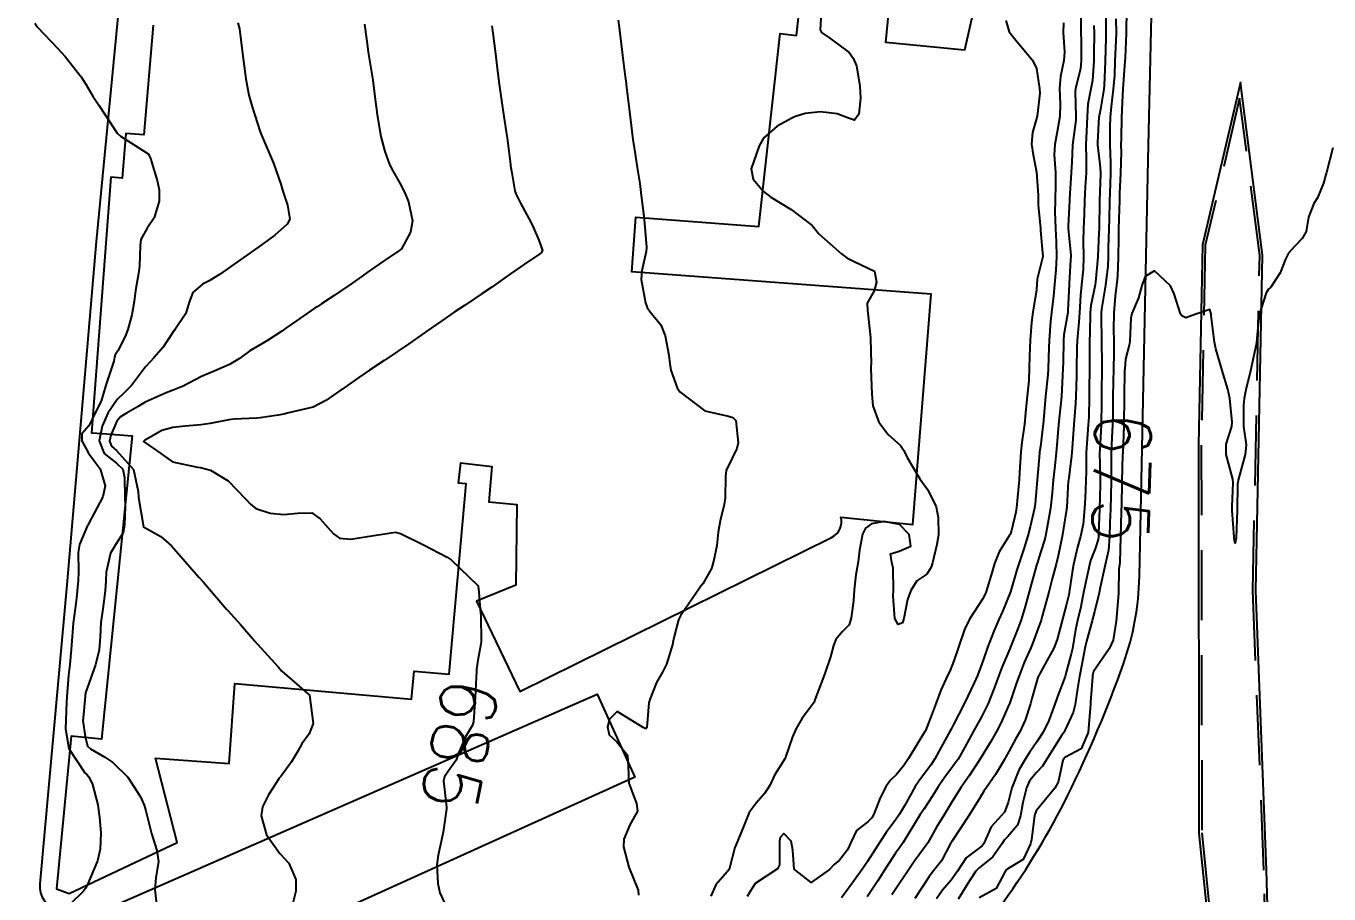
# Model space of a CAD drawing. Header units: metres. Extents: x 298520 to 308411, y 7433745 to 7450750.
# Drawn here: x 300244.7 to 300337.8, y 7445284 to 7445346 of the extents above; entities that cross this region are included whole.
import ezdxf
from ezdxf.enums import TextEntityAlignment as Align

# ---------------------------------------------------------------- set-up
doc = ezdxf.new("R2010")
doc.units = ezdxf.units.M
doc.header["$LTSCALE"] = 10
doc.linetypes.add('DASHED', pattern=[0.75, 0.5, -0.25])
for name, color, linetype in [('Canteiro', 45, 'DASHED'), ('Cotas', 45, 'Continuous'), ('Curvas de Nivel 1m', 11, 'Continuous'), ('Curvas de Nivel 5m', 15, 'Continuous'), ('Edificações', 30, 'Continuous'), ('Vias Primárias', 230, 'Continuous')]:
    doc.layers.add(name, color=color, linetype=linetype)
doc.styles.add('Style-STANDARD', font='STANDARD.shx')

msp = doc.modelspace()

# ---------------------------------------------------------------- linework, layer by layer
at = {"layer": 'Canteiro'}
msp.add_lwpolyline([(300330.301, 7445272.956), (300333.284, 7445278.982), (300333.103, 7445285.678), (300332.324, 7445305.66), (300332.81, 7445329.607), (300331.378, 7445340.839), (300328.916, 7445330.338), (300328.636, 7445316.041), (300328.671, 7445288.335), (300330.239, 7445273.115)], close=True, dxfattribs=at)
at = {"layer": 'Curvas de Nivel 1m', "flags": 128}
for points, elevation in [([(300301.513, 7445347.73), (300301.393, 7445345.732), (300301.49, 7445345.548), (300302.084, 7445345.124), (300303.469, 7445344.117), (300303.767, 7445343.707), (300304.007, 7445343.155), (300304.247, 7445341.702), (300304.289, 7445340.847), (300304.156, 7445339.703), (300303.856, 7445339.265), (300303.418, 7445339.405), (300302.612, 7445339.718), (300301.424, 7445339.872), (300300.344, 7445339.746), (300299.644, 7445339.532), (300299.418, 7445339.449), (300298.331, 7445338.849), (300297.397, 7445338.042), (300297.297, 7445337.879), (300297.244, 7445337.782), (300297.039, 7445337.434), (300296.47, 7445335.794), (300296.628, 7445335.053), (300297.357, 7445334.165), (300297.884, 7445333.775), (300299.34, 7445332.89), (300300.828, 7445331.737), (300301.057, 7445331.471), (300301.317, 7445331.144), (300302.931, 7445329.714), (300303.299, 7445329.426), (300303.837, 7445329.163), (300305.285, 7445328.488), (300305.434, 7445327.688), (300305.267, 7445327.078), (300304.757, 7445326.196), (300304.784, 7445325.695), (300304.985, 7445323.943), (300304.994, 7445323.692), (300305.04, 7445321.857), (300305.035, 7445321.692), (300305.026, 7445321.517), (300305.092, 7445319.691), (300305.17, 7445318.856), (300305.605, 7445317.683), (300306.269, 7445316.798), (300307.136, 7445316.012), (300307.386, 7445315.657), (300307.629, 7445315.154), (300308.536, 7445313.646), (300309.101, 7445312.86), (300309.69, 7445311.634), (300309.842, 7445310.865), (300309.861, 7445309.632), (300309.748, 7445308.938), (300309.425, 7445307.636), (300309.33, 7445307.337), (300309.025, 7445306.838), (300308.312, 7445306.355), (300307.894, 7445305.651), (300307.644, 7445305.016), (300307.384, 7445303.656), (300307.29, 7445303.355), (300306.986, 7445303.223), (300306.746, 7445303.664), (300306.626, 7445305.283), (300306.637, 7445305.666), (300306.624, 7445307.261), (300306.532, 7445307.668), (300306.431, 7445308.281), (300307.045, 7445308.464), (300307.871, 7445308.831), (300307.763, 7445309.653), (300307.07, 7445310.374), (300305.978, 7445310.583), (300305.07, 7445310.434), (300304.64, 7445310.121), (300304.438, 7445309.696), (300304.212, 7445308.532), (300304.117, 7445307.699), (300303.956, 7445306.768), (300303.828, 7445305.702), (300303.775, 7445304.933), (300303.63, 7445303.704), (300303.474, 7445303.217), (300302.978, 7445302.696), (300302.522, 7445302.165), (300302.368, 7445301.719), (300302.154, 7445300.921), (300301.732, 7445299.728), (300301.023, 7445297.838), (300300.995, 7445297.739), (300300.979, 7445297.683), (300300.921, 7445297.603), (300300.108, 7445296.545), (300299.663, 7445295.752), (300299.429, 7445295.213), (300298.929, 7445293.759), (300298.916, 7445293.716), (300298.871, 7445293.639), (300298.152, 7445292.468), (300297.836, 7445291.77), (300297.445, 7445291.165), (300296.83, 7445290.45), (300296.33, 7445289.787), (300295.987, 7445288.965), (300295.52, 7445287.799), (300295.313, 7445287.287), (300294.93, 7445285.808), (300294.886, 7445285.695), (300294.77, 7445285.563), (300293.945, 7445284.635), (300293.603, 7445283.822)], 683), ([(300321.813, 7445347.496), (300321.821, 7445345.82), (300321.827, 7445345.495), (300321.816, 7445345.167), (300321.768, 7445343.495), (300321.7, 7445341.75), (300321.675, 7445341.497), (300321.429, 7445340.065), (300321.338, 7445339.587), (300321.325, 7445339.501), (300321.222, 7445337.675), (300321.228, 7445337.502), (300321.379, 7445336.093), (300321.434, 7445335.56), (300321.437, 7445335.499), (300321.433, 7445335.439), (300321.367, 7445333.5), (300321.332, 7445331.508), (300321.32, 7445331.221), (300321.242, 7445329.562), (300321.241, 7445329.501), (300321.076, 7445327.702), (300321.043, 7445327.502), (300320.738, 7445326.025), (300320.693, 7445325.506), (300320.677, 7445324.06), (300320.66, 7445323.506), (300320.644, 7445322.07), (300320.647, 7445321.506), (300320.635, 7445320.059), (300320.629, 7445319.506), (300320.598, 7445318.069), (300320.563, 7445317.506), (300320.452, 7445316.194), (300320.422, 7445315.507), (300320.412, 7445314.215), (300320.388, 7445313.507), (300320.338, 7445312.264), (300320.299, 7445311.508), (300320.19, 7445310.391), (300320.012, 7445309.511), (300319.803, 7445308.761), (300319.504, 7445307.515), (300319.433, 7445307.112), (300319.193, 7445305.518), (300319.167, 7445305.362), (300319.004, 7445304.676), (300318.707, 7445303.524), (300318.349, 7445302.152), (300318.099, 7445301.533), (300317.071, 7445299.675), (300317.001, 7445299.549), (300316.985, 7445299.506), (300316.94, 7445299.372), (300316.534, 7445297.939), (300316.423, 7445297.555), (300316.06, 7445296.4), (300315.663, 7445295.562), (300315.377, 7445295.076), (300314.879, 7445294.15), (300314.677, 7445293.77), (300314.567, 7445293.573), (300313.927, 7445292.509), (300313.285, 7445291.586), (300313.106, 7445291.322), (300312.836, 7445290.87), (300312.051, 7445289.602), (300310.804, 7445287.727), (300310.761, 7445287.663), (300310.741, 7445287.621), (300310.065, 7445286.346), (300309.512, 7445285.633), (300309.181, 7445285.223), (300308.762, 7445284.552), (300308.163, 7445283.649)], 678), ([(300323.282, 7445347.244), (300323.267, 7445345.473), (300323.186, 7445343.755), (300323.175, 7445343.474), (300323.159, 7445343.174), (300323.031, 7445341.476), (300322.998, 7445341.036), (300322.933, 7445339.477), (300322.901, 7445337.977), (300322.898, 7445337.477), (300322.904, 7445336.993), (300322.866, 7445335.478), (300322.804, 7445334.026), (300322.783, 7445333.478), (300322.769, 7445332.911), (300322.724, 7445331.479), (300322.71, 7445330.872), (300322.688, 7445329.479), (300322.644, 7445328.118), (300322.581, 7445327.48), (300322.479, 7445326.696), (300322.39, 7445325.483), (300322.374, 7445324.344), (300322.381, 7445323.483), (300322.379, 7445322.647), (300322.353, 7445321.483), (300322.335, 7445320.624), (300322.317, 7445319.483), (300322.307, 7445318.341), (300322.285, 7445317.483), (300322.246, 7445316.586), (300322.209, 7445315.484), (300322.204, 7445314.564), (300322.188, 7445313.484), (300322.165, 7445312.416), (300322.145, 7445311.484), (300322.108, 7445310.519), (300322.077, 7445309.485), (300321.996, 7445308.538), (300321.767, 7445307.489), (300321.409, 7445305.886), (300321.331, 7445305.495), (300320.999, 7445304.145), (300320.872, 7445303.623), (300320.842, 7445303.502), (300320.433, 7445302.044), (300320.319, 7445301.506), (300320.097, 7445300.363), (300319.932, 7445299.51), (300319.796, 7445298.646), (300319.623, 7445297.513), (300319.479, 7445296.942), (300318.894, 7445295.661), (300318.814, 7445295.521), (300318.679, 7445295.312), (300317.562, 7445293.54), (300317.299, 7445293.111), (300316.859, 7445292.654), (300316.355, 7445292.05), (300316.147, 7445291.557), (300315.891, 7445290.501), (300315.717, 7445289.561), (300315.497, 7445288.882), (300314.808, 7445288.073), (300314.559, 7445287.818), (300314.412, 7445287.574), (300313.743, 7445286.626), (300312.777, 7445285.842), (300312.639, 7445285.728), (300312.535, 7445285.594), (300312.08, 7445284.914), (300311.272, 7445283.612)], 676), ([(300245.286, 7445346.198), (300245.488, 7445345.907), (300246.923, 7445344.385), (300247.465, 7445343.825), (300248.605, 7445342.363), (300248.926, 7445341.845), (300249.429, 7445340.992), (300249.857, 7445340.346), (300250.708, 7445339.039), (300251.162, 7445338.332), (300251.4, 7445338.119), (300251.871, 7445337.85), (300253.381, 7445336.861), (300253.572, 7445336.504), (300253.633, 7445336.306), (300254.027, 7445334.967), (300254.164, 7445334.298), (300254.164, 7445333.475), (300253.813, 7445332.303), (300253.315, 7445331.562), (300252.87, 7445330.751), (300252.819, 7445330.315), (300252.763, 7445328.84), (300252.696, 7445328.316), (300252.49, 7445327.092), (300252.384, 7445326.319), (300252.212, 7445325.352), (300251.932, 7445324.323), (300251.733, 7445323.818), (300251.21, 7445322.798), (300251.027, 7445322.511), (300250.987, 7445322.333), (300250.925, 7445322.059), (300250.364, 7445320.342), (300250.021, 7445319.197), (300249.611, 7445318.353), (300249.468, 7445318.045), (300249.149, 7445317.424), (300248.654, 7445316.852), (300248.644, 7445316.365), (300249.124, 7445315.473), (300249.6, 7445314.835), (300249.967, 7445314.347), (300250.303, 7445313.133), (300250.144, 7445312.344), (300249.127, 7445310.423), (300249.093, 7445310.36), (300249.062, 7445310.301), (300248.476, 7445308.938), (300248.385, 7445308.367), (300248.397, 7445306.991), (300248.378, 7445306.366), (300248.264, 7445305.104), (300248.17, 7445304.368), (300248.026, 7445303.326), (300247.951, 7445302.37), (300247.891, 7445301.438), (300247.783, 7445300.372), (300247.697, 7445299.61), (300247.593, 7445298.373), (300247.551, 7445297.736), (300247.505, 7445296.374), (300247.484, 7445295.777), (300247.711, 7445294.372), (300248.856, 7445292.633), (300249, 7445292.503), (300249.154, 7445292.355), (300249.399, 7445291.797), (300249.785, 7445290.346), (300249.915, 7445289.444), (300249.995, 7445288.342), (300249.96, 7445287.168), (300249.756, 7445286.345), (300249.057, 7445284.657), (300248.901, 7445284.358), (300248.751, 7445284.154), (300247.841, 7445283.27)], 688), ([(300259.805, 7445346.227), (300259.909, 7445345.806), (300260.11, 7445344.224), (300260.2, 7445343.484), (300260.368, 7445342.221), (300260.582, 7445341.068), (300260.817, 7445340.216), (300261.396, 7445338.448), (300261.485, 7445338.209), (300261.561, 7445338.039), (300262.348, 7445336.2), (300262.856, 7445334.697), (300263.015, 7445334.193), (300263.338, 7445333.188), (300263.499, 7445332.187), (300263.319, 7445331.839), (300262.447, 7445331.063), (300261.303, 7445330.21), (300259.289, 7445328.815), (300258.95, 7445328.58), (300258.476, 7445328.248), (300257.745, 7445327.786), (300257.272, 7445327.544), (300256.575, 7445326.955), (300256.322, 7445326.269), (300256.068, 7445325.449), (300255.291, 7445324.279), (300255.262, 7445324.25), (300255.232, 7445324.212), (300254.452, 7445323.054), (300253.808, 7445322.301), (300253.196, 7445321.634), (300252.197, 7445320.32), (300251.702, 7445319.801), (300251.173, 7445319.308), (300250.505, 7445318.34), (300250.09, 7445317.405), (300249.897, 7445316.349), (300250.243, 7445315.462), (300251.117, 7445314.768), (300251.567, 7445314.325), (300251.701, 7445313.726), (300251.727, 7445312.324), (300251.741, 7445311.659), (300251.702, 7445310.324), (300251.61, 7445309.772), (300251.049, 7445308.925), (300250.697, 7445308.335), (300250.397, 7445306.964), (300250.353, 7445306.34), (300250.311, 7445305.645), (300250.144, 7445304.343), (300250.016, 7445303.377), (300249.952, 7445302.345), (300249.882, 7445301.423), (300249.628, 7445300.35), (300248.923, 7445298.416), (300248.912, 7445298.371), (300248.732, 7445296.525), (300248.729, 7445296.362), (300248.882, 7445295.221), (300249.057, 7445294.54), (300249.258, 7445294.354), (300250.28, 7445293.752), (300250.863, 7445293.365), (300251.944, 7445292.319), (300252.832, 7445290.914), (300253.094, 7445290.307), (300253.208, 7445289.917), (300253.613, 7445288.302), (300254.006, 7445287.076), (300254.129, 7445286.296), (300253.938, 7445285.122), (300253.871, 7445284.299), (300254.017, 7445283.021)], 687), ([(300268.856, 7445346.126), (300269.057, 7445344.544), (300269.115, 7445344.124), (300269.443, 7445342.12), (300269.664, 7445340.356), (300269.695, 7445340.116), (300269.733, 7445339.8), (300270.013, 7445338.111), (300270.306, 7445337.03), (300270.639, 7445336.101), (300270.882, 7445335.611), (300271.36, 7445334.781), (300271.718, 7445334.086), (300271.982, 7445333.445), (300272.285, 7445332.08), (300272.135, 7445331.262), (300271.477, 7445330.088), (300271.386, 7445330.005), (300271.301, 7445329.945), (300270.206, 7445329.19), (300269.279, 7445328.552), (300269.024, 7445328.376), (300268.67, 7445328.126), (300267.857, 7445327.552), (300267.268, 7445327.146), (300266.668, 7445326.74), (300265.777, 7445326.155), (300265.465, 7445325.943), (300265.249, 7445325.802), (300263.984, 7445324.922), (300263.235, 7445324.407), (300263.109, 7445324.317), (300262.928, 7445324.193), (300261.911, 7445323.515), (300261.217, 7445323.124), (300260.652, 7445322.778), (300259.916, 7445322.229), (300259.199, 7445321.802), (300258.112, 7445321.333), (300257.19, 7445320.946), (300255.876, 7445320.273), (300255.18, 7445319.967), (300254.683, 7445319.793), (300253.171, 7445319.113), (300252.673, 7445318.81), (300251.832, 7445318.323), (300251.407, 7445318.08), (300251.154, 7445317.758), (300250.708, 7445316.768), (300250.627, 7445316.338), (300250.769, 7445315.975), (300251.126, 7445315.658), (300252.341, 7445314.318), (300252.672, 7445312.731), (300252.687, 7445312.314), (300253.02, 7445310.354), (300253.025, 7445310.31), (300253.062, 7445310.209), (300254.282, 7445309.519), (300255.049, 7445308.854), (300255.552, 7445308.275), (300257.018, 7445306.624), (300257.342, 7445306.257), (300258.994, 7445304.331), (300259.039, 7445304.285), (300259.076, 7445304.239), (300259.994, 7445303.236), (300260.858, 7445302.212), (300260.907, 7445302.155), (300260.962, 7445302.092), (300262.665, 7445300.193), (300262.94, 7445299.901), (300264.923, 7445298.17), (300265.179, 7445296.166), (300264.885, 7445295.428), (300264.355, 7445294.699), (300264.079, 7445294.178), (300263.622, 7445293.425), (300262.855, 7445292.379), (300262.779, 7445292.266), (300262.724, 7445292.191), (300261.975, 7445291.06), (300261.551, 7445290.203), (300261.463, 7445289.557), (300261.834, 7445288.2), (300262.783, 7445286.858), (300263.446, 7445286.183), (300263.932, 7445285.008), (300263.937, 7445284.178), (300263.699, 7445283.225)], 686), ([(300286.973, 7445346.43), (300287.038, 7445345.905), (300287.266, 7445344.112), (300287.29, 7445343.902), (300287.453, 7445342.567), (300287.532, 7445341.899), (300287.547, 7445341.794), (300287.783, 7445339.896), (300287.837, 7445339.476), (300288.03, 7445337.894), (300288.135, 7445337.143), (300288.331, 7445335.89), (300288.509, 7445334.741), (300288.625, 7445333.887), (300288.806, 7445332.41), (300288.85, 7445331.885), (300289.001, 7445330.188), (300288.979, 7445329.883), (300288.655, 7445328.514), (300288.618, 7445327.887), (300288.925, 7445326.215), (300289.033, 7445325.882), (300289.25, 7445325.584), (300290.016, 7445324.644), (300290.327, 7445323.864), (300290.602, 7445322.47), (300290.669, 7445321.858), (300290.74, 7445321.399), (300291.186, 7445320.143), (300291.368, 7445319.848), (300293.163, 7445318.502), (300294.858, 7445318.112), (300295.156, 7445318.017), (300295.368, 7445317.807), (300295.55, 7445316.217), (300295.451, 7445315.805), (300295.126, 7445315.108), (300294.692, 7445314.239), (300294.633, 7445313.815), (300294.625, 7445312.28), (300294.552, 7445311.815), (300294.255, 7445310.635), (300294.127, 7445309.819), (300294.01, 7445308.864), (300293.818, 7445307.822), (300293.628, 7445307.23), (300293.018, 7445306.141), (300292.886, 7445305.961), (300292.791, 7445305.833), (300292.298, 7445305.133), (300291.423, 7445303.854), (300291.284, 7445303.56), (300290.971, 7445302.382), (300290.887, 7445301.937), (300290.877, 7445301.861), (300290.423, 7445300.39), (300290.156, 7445299.868), (300289.713, 7445299.094), (300289.225, 7445297.877), (300289.17, 7445297.626), (300289.01, 7445295.879), (300288.971, 7445295.8), (300288.892, 7445295.791), (300288.758, 7445295.881), (300286.91, 7445297.009), (300286.34, 7445296.469), (300286.218, 7445295.91), (300286.322, 7445295.343), (300286.882, 7445294.842), (300287.631, 7445293.892), (300287.678, 7445293.074), (300287.722, 7445291.891), (300288.278, 7445290.436), (300288.359, 7445289.885), (300287.8, 7445288.903), (300287.37, 7445287.894), (300287.349, 7445287.34), (300287.723, 7445285.89), (300288.403, 7445284.237), (300288.422, 7445283.883)], 684), ([(300314.68, 7445346.4), (300314.919, 7445345.576), (300315.482, 7445344.871), (300316.587, 7445343.553), (300316.865, 7445342.957), (300317.088, 7445341.545), (300317.101, 7445341.207), (300316.904, 7445339.548), (300316.573, 7445338.385), (300316.503, 7445337.553), (300316.621, 7445336.787), (300316.864, 7445335.548), (300316.976, 7445333.918), (300316.973, 7445333.546), (300316.984, 7445333.19), (300317.14, 7445331.543), (300317.156, 7445331.377), (300317.303, 7445329.54), (300316.913, 7445327.911), (300316.895, 7445327.546), (300316.863, 7445327.14), (300316.597, 7445325.55), (300316.508, 7445324.814), (300316.41, 7445323.552), (300316.356, 7445322.413), (300316.342, 7445321.553), (300316.308, 7445320.667), (300316.194, 7445319.555), (300316.098, 7445318.627), (300315.993, 7445317.557), (300315.819, 7445316.239), (300315.742, 7445315.561), (300315.657, 7445314.1), (300315.62, 7445313.565), (300315.581, 7445313.09), (300315.436, 7445311.566), (300315.383, 7445311.264), (300315.067, 7445309.945), (300314.971, 7445309.664), (300314.913, 7445309.571), (300314.197, 7445308.427), (300313.873, 7445307.582), (300313.677, 7445306.933), (300313.261, 7445305.588), (300313.195, 7445305.404), (300313.007, 7445305.035), (300312.079, 7445303.604), (300311.709, 7445302.882), (300311.284, 7445301.615), (300310.953, 7445300.624), (300310.664, 7445299.904), (300310.528, 7445299.624), (300310.022, 7445298.539), (300309.703, 7445297.632), (300309.489, 7445297.059), (300308.924, 7445295.64), (300308.917, 7445295.616), (300308.892, 7445295.576), (300307.721, 7445293.657), (300307.378, 7445293.149), (300306.856, 7445292.513), (300306.429, 7445292.095), (300306.123, 7445291.677), (300305.681, 7445290.835), (300305.237, 7445289.686), (300305.097, 7445289.41), (300304.817, 7445289.125), (300303.992, 7445288.517), (300303.621, 7445287.702), (300303.365, 7445287.134), (300302.783, 7445286.386), (300302.406, 7445286.088), (300302.069, 7445285.721), (300300.763, 7445284.781), (300299.539, 7445285.752), (300299.44, 7445287.107), (300299.341, 7445287.755), (300298.808, 7445288.289), (300298.552, 7445288.016), (300298.509, 7445287.763), (300298.497, 7445286.043), (300298.35, 7445285.766), (300296.762, 7445284.717), (300296.391, 7445284.159), (300296.191, 7445283.796)], 682), ([(300318.789, 7445346.238), (300318.771, 7445345.527), (300318.854, 7445344.144), (300318.821, 7445343.526), (300318.578, 7445342.402), (300318.509, 7445341.529), (300318.554, 7445340.407), (300318.526, 7445339.529), (300318.368, 7445338.571), (300318.163, 7445337.532), (300318.135, 7445336.783), (300318.219, 7445335.532), (300318.227, 7445334.664), (300318.193, 7445333.532), (300318.179, 7445332.687), (300318.213, 7445331.531), (300318.268, 7445330.576), (300318.288, 7445329.53), (300318.241, 7445328.578), (300318.156, 7445327.531), (300318.087, 7445326.709), (300317.941, 7445325.533), (300317.865, 7445324.912), (300317.759, 7445323.535), (300317.74, 7445323.02), (300317.698, 7445321.535), (300317.665, 7445321.069), (300317.504, 7445319.537), (300317.474, 7445319.242), (300317.334, 7445317.538), (300317.315, 7445317.374), (300317.137, 7445315.946), (300317.08, 7445315.541), (300317.078, 7445315.486), (300316.915, 7445313.552), (300316.772, 7445311.869), (300316.725, 7445311.554), (300316.413, 7445310.213), (300316.243, 7445309.558), (300315.966, 7445308.644), (300315.596, 7445307.564), (300315.463, 7445307.131), (300315.013, 7445305.57), (300314.424, 7445304.15), (300314.17, 7445303.578), (300313.814, 7445302.748), (300313.358, 7445301.586), (300313.254, 7445301.293), (300312.951, 7445300.43), (300312.635, 7445299.595), (300312.404, 7445299.064), (300311.714, 7445297.608), (300310.899, 7445296.025), (300310.759, 7445295.757), (300310.684, 7445295.622), (300310.053, 7445294.456), (300309.602, 7445293.633), (300309.315, 7445293.187), (300308.857, 7445292.57), (300308.452, 7445292.043), (300308.201, 7445291.65), (300307.442, 7445290.274), (300307.083, 7445289.666), (300306.819, 7445289.285), (300306.13, 7445288.357), (300305.678, 7445287.681), (300305.34, 7445287.139), (300304.782, 7445286.289), (300304.539, 7445285.93), (300304.372, 7445285.694), (300303.705, 7445284.759), (300302.923, 7445283.708)], 681), ([(300320.966, 7445346.038), (300320.979, 7445345.505), (300320.965, 7445344.011), (300320.956, 7445343.505), (300320.857, 7445342.097), (300320.745, 7445341.507), (300320.535, 7445340.406), (300320.484, 7445339.509), (300320.432, 7445338.486), (300320.385, 7445337.51), (300320.405, 7445336.487), (300320.407, 7445335.51), (300320.351, 7445334.517), (300320.295, 7445333.51), (300320.26, 7445332.584), (300320.214, 7445331.511), (300320.207, 7445330.618), (300320.231, 7445329.511), (300320.202, 7445328.598), (300320.087, 7445327.512), (300320.002, 7445326.776), (300319.924, 7445325.513), (300319.892, 7445324.865), (300319.764, 7445323.515), (300319.736, 7445322.997), (300319.727, 7445321.515), (300319.718, 7445320.995), (300319.681, 7445319.515), (300319.655, 7445319.035), (300319.526, 7445317.516), (300319.496, 7445317.17), (300319.392, 7445315.517), (300319.368, 7445315.281), (300319.137, 7445313.52), (300319.134, 7445313.498), (300319.105, 7445313.02), (300319.019, 7445311.586), (300319.013, 7445311.521), (300319, 7445311.439), (300318.703, 7445309.525), (300318.422, 7445308.149), (300318.256, 7445307.532), (300317.976, 7445306.489), (300317.743, 7445305.539), (300317.265, 7445303.815), (300317.192, 7445303.547), (300317.142, 7445303.396), (300316.984, 7445302.967), (300316.601, 7445301.921), (300316.45, 7445301.555), (300315.991, 7445300.521), (300315.614, 7445299.563), (300315.442, 7445299.059), (300314.927, 7445297.57), (300314.913, 7445297.535), (300314.304, 7445296.171), (300314.004, 7445295.579), (300313.597, 7445294.871), (300312.874, 7445293.695), (300312.809, 7445293.591), (300312.043, 7445292.414), (300311.488, 7445291.61), (300310.833, 7445290.586), (300310.47, 7445289.98), (300310.253, 7445289.626), (300309.709, 7445288.736), (300309.092, 7445287.637), (300308.981, 7445287.458), (300308.796, 7445287.197), (300308.131, 7445286.301), (300307.681, 7445285.656), (300306.759, 7445284.278), (300306.524, 7445283.903)], 679), ([(300322.542, 7445346.523), (300322.544, 7445345.484), (300322.506, 7445344.456), (300322.47, 7445343.485), (300322.428, 7445342.461), (300322.34, 7445341.487), (300322.19, 7445340.248), (300322.135, 7445339.489), (300322.113, 7445338.789), (300322.101, 7445337.489), (300322.151, 7445336.259), (300322.152, 7445335.488), (300322.119, 7445334.732), (300322.076, 7445333.489), (300322.044, 7445332.204), (300322.028, 7445331.489), (300321.989, 7445330.169), (300321.973, 7445329.49), (300321.949, 7445328.834), (300321.803, 7445327.492), (300321.516, 7445325.756), (300321.487, 7445325.496), (300321.485, 7445325.261), (300321.513, 7445323.496), (300321.529, 7445321.818), (300321.527, 7445321.495), (300321.517, 7445319.826), (300321.514, 7445319.495), (300321.511, 7445319.162), (300321.472, 7445317.495), (300321.377, 7445315.738), (300321.371, 7445315.496), (300321.407, 7445313.787), (300321.408, 7445313.496), (300321.402, 7445313.202), (300321.369, 7445311.496), (300321.293, 7445309.724), (300321.286, 7445309.497), (300321.26, 7445309.297), (300321.05, 7445308.64), (300320.73, 7445307.811), (300320.642, 7445307.504), (300320.353, 7445306.173), (300320.225, 7445305.508), (300320.022, 7445304.491), (300319.793, 7445303.512), (300319.648, 7445302.848), (300319.428, 7445301.515), (300319.349, 7445301.126), (300318.944, 7445299.628), (300318.91, 7445299.52), (300318.365, 7445298.085), (300318.166, 7445297.531), (300317.744, 7445296.38), (300317.336, 7445295.543), (300316.886, 7445294.833), (300316.36, 7445294.073), (300316.017, 7445293.559), (300315.596, 7445292.828), (300315.1, 7445291.567), (300315.046, 7445291.362), (300314.832, 7445290.505), (300314.572, 7445289.826), (300314.359, 7445289.575), (300313.633, 7445288.764), (300313.094, 7445287.587), (300312.984, 7445287.404), (300312.798, 7445287.262), (300311.848, 7445286.544), (300311.22, 7445285.613), (300310.766, 7445284.952), (300310.146, 7445284.239), (300309.719, 7445283.63)], 677)]:
    msp.add_lwpolyline(points, dxfattribs=dict(at, elevation=elevation))
at = {"layer": 'Curvas de Nivel 5m', "flags": 128}
for points, elevation in [([(300320.02, 7445347.003), (300320.037, 7445345.515), (300320.042, 7445344.957), (300320.063, 7445343.514), (300320.01, 7445342.962), (300319.645, 7445341.518), (300319.623, 7445341.336), (300319.675, 7445339.517), (300319.663, 7445339.274), (300319.433, 7445337.52), (300319.432, 7445337.48), (300319.381, 7445336.282), (300319.351, 7445335.543), (300319.346, 7445335.52), (300319.217, 7445333.649), (300319.209, 7445333.521), (300319.126, 7445331.721), (300319.134, 7445331.522), (300319.304, 7445329.613), (300319.312, 7445329.52), (300319.3, 7445329.298), (300319.197, 7445327.597), (300319.189, 7445327.521), (300319.106, 7445325.669), (300319.09, 7445325.522), (300318.825, 7445323.928), (300318.787, 7445323.524), (300318.762, 7445321.972), (300318.749, 7445321.525), (300318.68, 7445320.033), (300318.638, 7445319.525), (300318.501, 7445318.189), (300318.443, 7445317.527), (300318.339, 7445316.329), (300318.262, 7445315.529), (300318.165, 7445314.576), (300318.061, 7445313.536), (300317.985, 7445312.651), (300317.859, 7445311.538), (300317.594, 7445310.067), (300317.498, 7445309.543), (300317.415, 7445309.188), (300317.04, 7445308), (300316.928, 7445307.658), (300316.896, 7445307.551), (300316.493, 7445306.081), (300316.35, 7445305.557), (300316.057, 7445304.505), (300315.758, 7445303.562), (300315.553, 7445302.996), (300314.992, 7445301.57), (300314.983, 7445301.549), (300314.962, 7445301.501), (300314.376, 7445300.149), (300314.161, 7445299.578), (300313.838, 7445298.672), (300313.41, 7445297.585), (300313.252, 7445297.244), (300312.903, 7445296.588), (300312.356, 7445295.598), (300311.733, 7445294.459), (300311.257, 7445293.614), (300311.106, 7445293.38), (300310.864, 7445293.056), (300310.247, 7445292.231), (300309.842, 7445291.63), (300309.454, 7445291.016), (300308.827, 7445290.047), (300308.561, 7445289.644), (300308.148, 7445288.982), (300307.327, 7445287.662), (300307.117, 7445287.346), (300306.791, 7445286.886), (300306.303, 7445286.152), (300306.01, 7445285.678), (300305.532, 7445284.916), (300304.754, 7445283.764)], 680), ([(300277.947, 7445346.015), (300278.013, 7445345.49), (300278.199, 7445344.013), (300278.303, 7445343.169), (300278.445, 7445342.01), (300278.599, 7445340.841), (300278.728, 7445340.007), (300278.972, 7445338.432), (300279.033, 7445338.004), (300279.269, 7445336.106), (300279.286, 7445336.001), (300279.368, 7445335.499), (300279.582, 7445334.223), (300279.649, 7445333.996), (300279.988, 7445333.346), (300280.732, 7445331.979), (300280.914, 7445331.571), (300281.31, 7445330.688), (300281.563, 7445329.967), (300281.468, 7445329.801), (300281.299, 7445329.682), (300280.288, 7445328.985), (300279.277, 7445328.288), (300279.106, 7445328.171), (300278.87, 7445328.004), (300277.933, 7445327.346), (300277.262, 7445326.887), (300275.991, 7445326.039), (300275.248, 7445325.541), (300274.367, 7445324.933), (300273.234, 7445324.14), (300273.192, 7445324.112), (300273.135, 7445324.071), (300272.013, 7445323.29), (300271.213, 7445322.739), (300270.827, 7445322.478), (300270.253, 7445322.104), (300269.196, 7445321.397), (300268.439, 7445320.879), (300267.385, 7445320.138), (300267.266, 7445320.056), (300267.181, 7445319.995), (300266.089, 7445319.235), (300265.169, 7445318.762), (300263.308, 7445318.331), (300263.164, 7445318.286), (300263.085, 7445318.27), (300262.68, 7445318.195), (300261.378, 7445317.989), (300261.159, 7445317.97), (300259.497, 7445317.895), (300259.157, 7445317.852), (300257.82, 7445317.586), (300257.151, 7445317.494), (300256.019, 7445317.402), (300255.148, 7445317.319), (300254.352, 7445317.085), (300253.134, 7445316.369), (300253.094, 7445316.349), (300253.063, 7445316.311), (300253.132, 7445316.252), (300254.281, 7445315.449), (300255.119, 7445314.866), (300256.901, 7445314.476), (300257.115, 7445314.455), (300257.845, 7445314.253), (300259.102, 7445313.487), (300260.337, 7445312.221), (300260.687, 7445311.824), (300261.076, 7445311.513), (300262.096, 7445311.176), (300263.072, 7445311.084), (300264.063, 7445311.19), (300265.073, 7445311.207), (300265.684, 7445310.776), (300266.233, 7445310.152), (300266.622, 7445309.71), (300267.055, 7445309.389), (300267.861, 7445309.326), (300269.057, 7445309.522), (300270.749, 7445309.784), (300271.06, 7445309.818), (300271.419, 7445309.726), (300273.051, 7445308.925), (300274.761, 7445308.053), (300275.04, 7445307.846), (300276.935, 7445306.021), (300276.963, 7445305.972), (300277.008, 7445305.534), (300277.137, 7445304.019), (300277.147, 7445303.862), (300277.175, 7445302.018), (300277.161, 7445301.818), (300276.95, 7445300.692), (300276.856, 7445300.021), (300276.851, 7445299.93), (300276.751, 7445298.023), (300276.643, 7445296.277), (300276.571, 7445296.025), (300276.054, 7445295.202), (300275.567, 7445294.04), (300275.383, 7445293.524), (300274.854, 7445292.779), (300274.559, 7445292.341), (300274.498, 7445292.053), (300274.709, 7445290.166), (300274.712, 7445290.051), (300274.465, 7445288.395), (300274.406, 7445288.054), (300274.106, 7445286.734), (300274.024, 7445286.057), (300274.095, 7445284.721), (300274.22, 7445284.055), (300274.741, 7445282.905)], 685), ([(300338.036, 7445337.3), (300337.59, 7445335.522), (300337.521, 7445335.308), (300337.482, 7445335.198), (300337.365, 7445334.767), (300336.945, 7445333.718), (300336.681, 7445333.317), (300336.307, 7445332.346), (300336.129, 7445331.322), (300335.834, 7445330.808), (300335.312, 7445330.259), (300334.869, 7445329.773), (300334.655, 7445329.336), (300334.276, 7445328.352), (300333.605, 7445327.347), (300333.428, 7445327.192), (300333.269, 7445326.936), (300332.774, 7445325.357), (300332.626, 7445323.965), (300332.575, 7445323.36), (300332.427, 7445322.574), (300332.148, 7445321.366), (300331.83, 7445320.011), (300331.708, 7445319.372), (300331.654, 7445318.895), (300331.661, 7445317.372), (300331.841, 7445316.071), (300331.766, 7445315.371), (300331.272, 7445313.535), (300331.241, 7445313.378), (300331.233, 7445313.257), (300331.209, 7445311.378), (300331.118, 7445309.434), (300331.119, 7445309.379), (300331.116, 7445309.326), (300331.058, 7445309.031), (300330.988, 7445309.381), (300330.982, 7445309.463), (300330.842, 7445311.382), (300330.84, 7445311.629), (300330.917, 7445313.382), (300330.885, 7445313.613), (300330.426, 7445315.387), (300330.421, 7445316.106), (300330.809, 7445317.383), (300330.85, 7445317.691), (300330.672, 7445319.385), (300330.525, 7445320.052), (300330.129, 7445321.391), (300329.685, 7445322.929), (300329.581, 7445323.396), (300329.349, 7445325.302), (300329.339, 7445325.399), (300329.256, 7445325.734), (300328.253, 7445325.415), (300327.521, 7445325.153), (300327.251, 7445325.29), (300327.145, 7445325.431), (300326.696, 7445326.857), (300326.437, 7445327.433), (300325.289, 7445328.499), (300324.631, 7445328.108), (300324.395, 7445327.459), (300324.149, 7445326.576), (300323.685, 7445325.466), (300323.598, 7445325.116), (300323.538, 7445323.467), (300323.49, 7445323.198), (300323.21, 7445322.19), (300323.163, 7445321.471), (300323.162, 7445321.43), (300323.122, 7445319.471), (300323.104, 7445317.52), (300323.104, 7445317.471), (300323.101, 7445317.419), (300323.022, 7445315.472), (300323.015, 7445315.355), (300322.965, 7445313.472), (300322.924, 7445311.633), (300322.92, 7445311.472), (300322.915, 7445311.307), (300322.87, 7445309.473), (300322.827, 7445307.682), (300322.796, 7445307.474), (300322.755, 7445307.199), (300322.718, 7445305.474), (300322.697, 7445305.162), (300322.551, 7445303.477), (300322.349, 7445302.102), (300322.057, 7445301.484), (300320.947, 7445299.865), (300320.864, 7445299.58), (300320.852, 7445299.501), (300320.729, 7445297.689), (300320.717, 7445297.502), (300320.583, 7445295.816), (300320.543, 7445295.503), (300320.044, 7445294.346), (300318.875, 7445293.718), (300318.734, 7445293.522), (300318.404, 7445291.972), (300318.173, 7445291.53), (300316.827, 7445289.918), (300316.732, 7445289.643), (300316.718, 7445289.551), (300316.504, 7445287.855), (300316.441, 7445287.554), (300315.913, 7445286.432), (300314.776, 7445285.748), (300314.674, 7445285.671), (300314.615, 7445285.572), (300313.984, 7445284.355), (300312.754, 7445283.704)], 675)]:
    msp.add_lwpolyline(points, dxfattribs=dict(at, elevation=elevation))
at = {"layer": 'Edificações'}
msp.add_lwpolyline([(300253.732, 7445346.058), (300253.082, 7445338.214), (300251.8, 7445338.321), (300251.537, 7445335.135), (300250.713, 7445335.204), (300249.339, 7445316.937), (300250.119, 7445316.879), (300252.232, 7445316.72), (300250.043, 7445295.04), (300247.888, 7445295.251), (300246.84, 7445284.339), (300247.746, 7445284.007), (300255.457, 7445287.647), (300253.908, 7445293.675), (300259.172, 7445293.293), (300259.586, 7445299.006), (300272.209, 7445297.888), (300272.388, 7445299.902), (300274.902, 7445299.679), (300276.12, 7445313.291), (300275.568, 7445313.34), (300275.731, 7445314.779), (300277.947, 7445314.529), (300277.728, 7445311.989), (300279.727, 7445311.817), (300279.666, 7445306.048), (300276.839, 7445304.901), (300279.932, 7445298.437), (300302.222, 7445309.441, 0.355088), (300302.89, 7445310.897), (300308.025, 7445310.377), (300309.327, 7445326.846), (300287.951, 7445328.431), (300288.24, 7445332.331), (300297.021, 7445331.68), (300298.552, 7445345.464), (300299.719, 7445345.334), (300300.79, 7445355.035)], format="xyb", dxfattribs=at)
at = {"layer": 'Vias Primárias'}
msp.add_lwpolyline([(300320.4, 7445382.664), (300311.714, 7445344.269), (300306.086, 7445344.818), (300309.08, 7445375.511)], dxfattribs=at)
for points in [[(300163.123, 7445203.524), (300211.759, 7445227.217), (300256.289, 7445249.501), (300283.179, 7445262.498, -0.095329), (300294.786, 7445267.988, 0.097216), (300303.275, 7445272.041, 0.07652), (300314.525, 7445283.443, 0.041646), (300319.103, 7445291.033, 0.02965), (300323.075, 7445300.421, 0.080176), (300324.215, 7445306.657), (300324.838, 7445336.441), (300325.147, 7445349.86)], [(300251.444, 7445348.885), (300249.672, 7445330.611), (300247.567, 7445306.067), (300245.636, 7445284.706, 0.353746), (300247.018, 7445282.74, 0.174602), (300250.606, 7445282.982), (300285.466, 7445298.262), (300288.161, 7445292.319), (300254.848, 7445277.214), (300225.427, 7445263.876), (300192.381, 7445249.271), (300159.531, 7445234.733)]]:
    msp.add_lwpolyline(points, format="xyb", dxfattribs=at)
msp.add_lwpolyline([(300330.279, 7445272.461), (300333.485, 7445278.938), (300333.303, 7445285.685), (300332.525, 7445305.662), (300333.011, 7445329.617), (300331.436, 7445341.963), (300328.716, 7445330.363), (300328.436, 7445316.043), (300328.471, 7445288.324), (300330.043, 7445273.067)], close=True, dxfattribs=at)

# ---------------------------------------------------------------- texts
at = {"layer": 'Cotas', "style": 'Style-STANDARD'}
for s, rotation, p in [('675', 268.36462, (300322.952, 7445313.738, 675)), ('685', 258.914, (300275.666, 7445294.659, 685))]:
    msp.add_text(s, height=4, rotation=rotation, dxfattribs=at).set_placement(p, align=Align.MIDDLE_CENTER)

doc.saveas('drawing.dxf')
